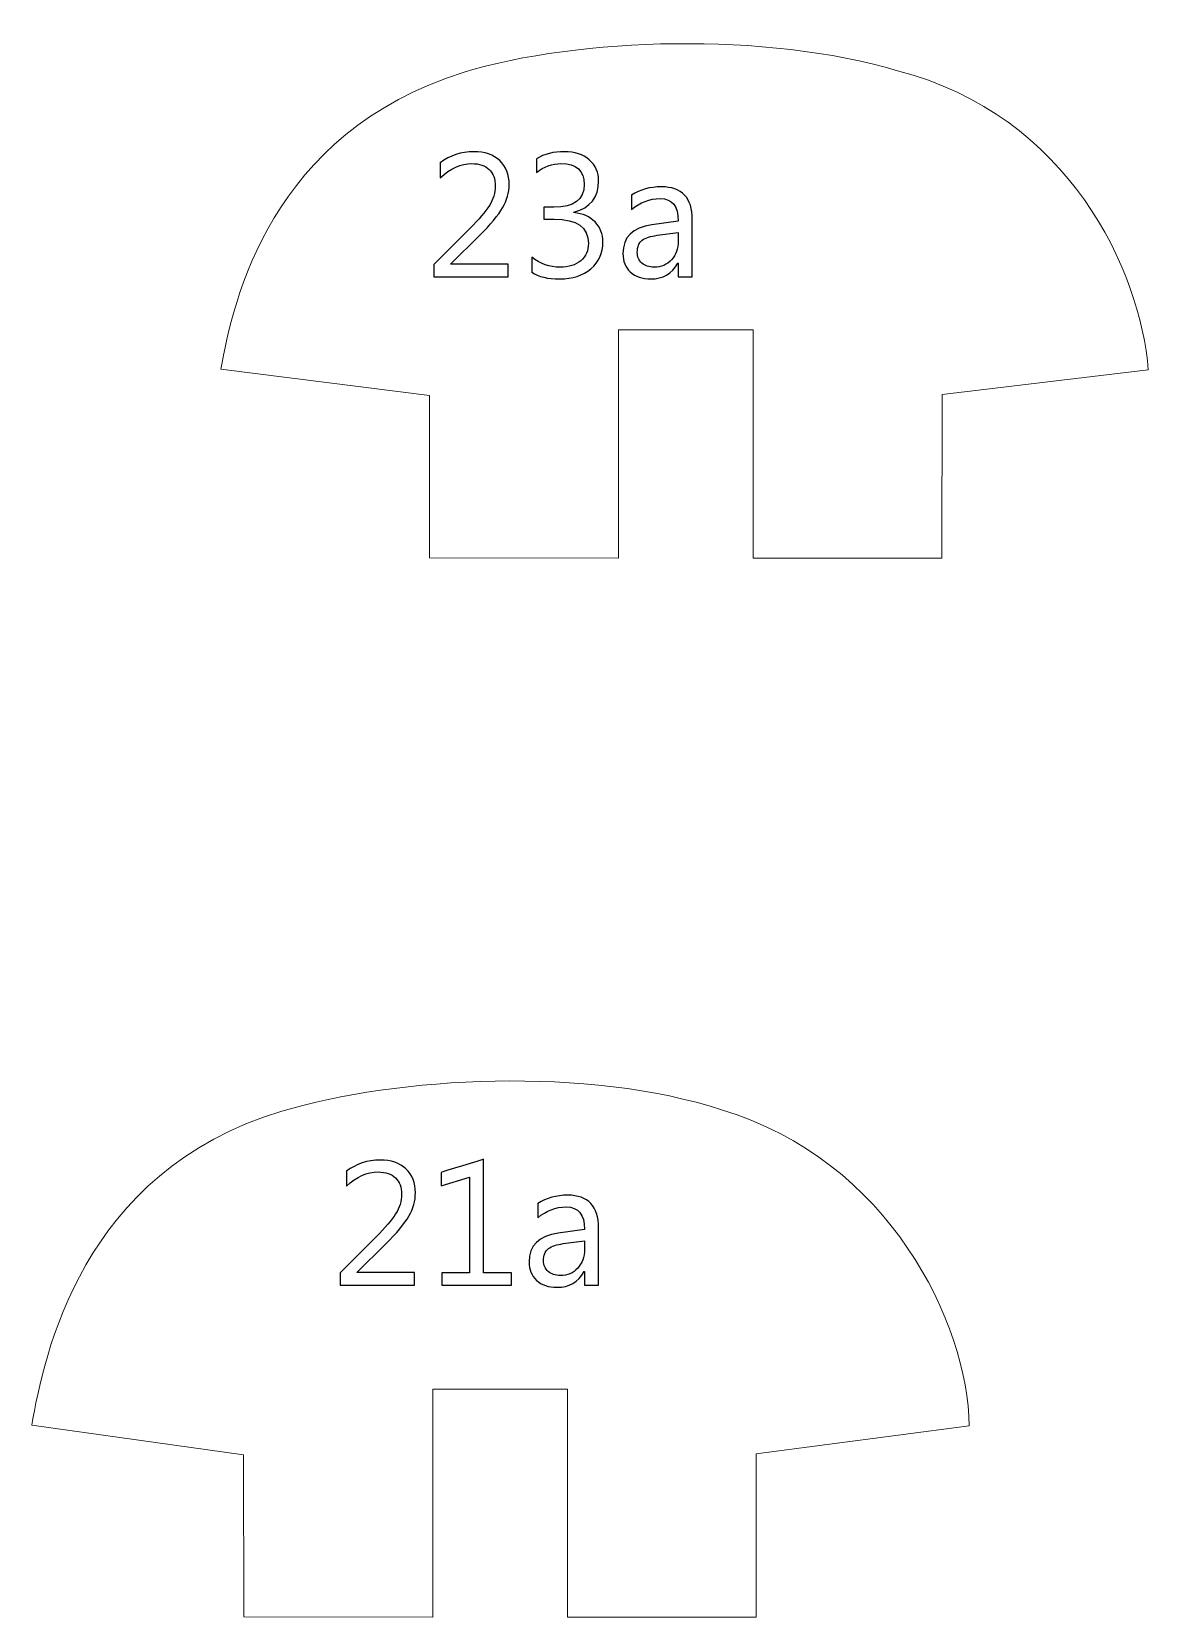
# Model space of a CAD drawing. Header units: centimetres. Extents: x -19.4 to 19.9, y -26.5 to 22.7.
# Drawn here: x -13.939 to -11.25, y -26.228 to -22.411 of the extents above; entities that cross this region are included whole.
import ezdxf

# ---------------------------------------------------------------- set-up
doc = ezdxf.new("R2010")
doc.units = ezdxf.units.CM
doc.header["$MEASUREMENT"] = 0
doc.layers.add('Camada 1', color=7, linetype='Continuous')

msp = doc.modelspace()

# ---------------------------------------------------------------- linework, layer by layer
at = {"layer": 'Camada 1', "color": 7, "lineweight": 9}
for points in [[(-12.52597, -23.12856), (-12.52597, -23.12856), (-12.20152, -23.12856), (-12.20152, -23.12856), (-12.20152, -23.12856), (-12.20152, -23.12856), (-12.20174, -23.67798), (-12.20174, -23.67798), (-12.20174, -23.67798), (-12.20174, -23.67798), (-11.74706, -23.67786), (-11.74706, -23.67786), (-11.74706, -23.67786), (-11.74706, -23.67786), (-11.74676, -23.28445), (-11.74676, -23.28445), (-11.74676, -23.28445), (-11.74676, -23.28445), (-11.24993, -23.22493), (-11.24993, -23.22493), (-11.24993, -23.22493), (-11.26925, -22.98527), (-11.43996, -22.61225), (-11.85421, -22.50441), (-11.85421, -22.50441), (-12.16905, -22.41061), (-12.62076, -22.42408), (-12.89742, -22.50777), (-12.89742, -22.50777), (-13.36666, -22.6547), (-13.45389, -23.05797), (-13.48401, -23.22341), (-13.48401, -23.22341), (-13.48401, -23.22341), (-12.9815, -23.28655), (-12.9815, -23.28655), (-12.9815, -23.28655), (-12.9815, -23.28655), (-12.98144, -23.6772), (-12.98144, -23.6772), (-12.98144, -23.6772), (-12.98144, -23.6772), (-12.52593, -23.67794), (-12.52593, -23.67794), (-12.52593, -23.67794), (-12.52593, -23.67794), (-12.52597, -23.12856), (-12.52597, -23.12856)], [(-12.97341, -25.6787), (-12.97341, -25.6787), (-12.64896, -25.6787), (-12.64896, -25.6787), (-12.64896, -25.6787), (-12.64896, -25.6787), (-12.64918, -26.22812), (-12.64918, -26.22812), (-12.64918, -26.22812), (-12.64918, -26.22812), (-12.1945, -26.228), (-12.1945, -26.228), (-12.1945, -26.228), (-12.1945, -26.228), (-12.1942, -25.83459), (-12.1942, -25.83459), (-12.1942, -25.83459), (-12.1942, -25.83459), (-11.68137, -25.76707), (-11.68137, -25.76707), (-11.68137, -25.76707), (-11.68434, -25.52039), (-11.87505, -25.12606), (-12.27763, -25.00655), (-12.27763, -25.00655), (-12.59716, -24.90106), (-13.06021, -24.92622), (-13.33687, -25.0099), (-13.33687, -25.0099), (-13.82244, -25.15449), (-13.90932, -25.60011), (-13.93944, -25.76555), (-13.93944, -25.76555), (-13.93944, -25.76555), (-13.42894, -25.83669), (-13.42894, -25.83669), (-13.42894, -25.83669), (-13.42894, -25.83669), (-13.42888, -26.22734), (-13.42888, -26.22734), (-13.42888, -26.22734), (-13.42888, -26.22734), (-12.97337, -26.22808), (-12.97337, -26.22808), (-12.97337, -26.22808), (-12.97337, -26.22808), (-12.97341, -25.6787), (-12.97341, -25.6787)]]:
    msp.add_open_spline(points, degree=3, knots=[0, 0, 0, 0, 0.0769231, 0.0769231, 0.0769231, 0.0769231, 0.1538462, 0.1538462, 0.1538462, 0.1538462, 0.2307692, 0.2307692, 0.2307692, 0.2307692, 0.3076923, 0.3076923, 0.3076923, 0.3076923, 0.3846154, 0.3846154, 0.3846154, 0.3846154, 0.4615385, 0.4615385, 0.4615385, 0.4615385, 0.5384615, 0.5384615, 0.5384615, 0.5384615, 0.6153846, 0.6153846, 0.6153846, 0.6153846, 0.6923077, 0.6923077, 0.6923077, 0.6923077, 0.7692308, 0.7692308, 0.7692308, 0.7692308, 0.8461538, 0.8461538, 0.8461538, 0.8461539, 1, 1, 1, 1], dxfattribs=at)
at = {"layer": 'Camada 1', "color": 7}
for points, knots in [([(-12.79188, -23.00084), (-12.79188, -23.00084), (-12.97053, -23.00084), (-12.97053, -23.00084), (-12.97053, -23.00084), (-12.97053, -23.00084), (-12.97053, -22.97078), (-12.97053, -22.97078), (-12.97053, -22.97078), (-12.97053, -22.97078), (-12.88417, -22.88414), (-12.88417, -22.88414), (-12.88417, -22.88414), (-12.86209, -22.86206), (-12.84635, -22.84371), (-12.83697, -22.82903), (-12.83697, -22.82903), (-12.82751, -22.81436), (-12.82279, -22.79862), (-12.82279, -22.78197), (-12.82279, -22.78197), (-12.82279, -22.7649), (-12.82766, -22.75163), (-12.83746, -22.74225), (-12.83746, -22.74225), (-12.84727, -22.73287), (-12.86117, -22.72821), (-12.87923, -22.72821), (-12.87923, -22.72821), (-12.90569, -22.72821), (-12.93102, -22.7395), (-12.95529, -22.76208), (-12.95529, -22.76208), (-12.95529, -22.76208), (-12.95529, -22.72652), (-12.95529, -22.72652), (-12.95529, -22.72652), (-12.93215, -22.70845), (-12.9052, -22.69942), (-12.87451, -22.69942), (-12.87451, -22.69942), (-12.84805, -22.69942), (-12.82723, -22.70662), (-12.81206, -22.72094), (-12.81206, -22.72094), (-12.79689, -22.73526), (-12.78934, -22.75453), (-12.78934, -22.77866), (-12.78934, -22.77866), (-12.78934, -22.79764), (-12.79456, -22.81626), (-12.80508, -22.8344), (-12.80508, -22.8344), (-12.81552, -22.85253), (-12.83436, -22.87504), (-12.86152, -22.90192), (-12.86152, -22.90192), (-12.86152, -22.90192), (-12.92989, -22.96951), (-12.92989, -22.96951), (-12.92989, -22.96951), (-12.92989, -22.96951), (-12.92989, -22.97036), (-12.92989, -22.97036), (-12.92989, -22.97036), (-12.92989, -22.97036), (-12.79188, -22.97036), (-12.79188, -22.97036), (-12.79188, -22.97036), (-12.79188, -22.97036), (-12.79188, -23.00084), (-12.79188, -23.00084)], [0, 0, 0, 0, 0.0526316, 0.0526316, 0.0526316, 0.0526316, 0.1052632, 0.1052632, 0.1052632, 0.1052632, 0.1578947, 0.1578947, 0.1578947, 0.1578947, 0.2105263, 0.2105263, 0.2105263, 0.2105263, 0.2631579, 0.2631579, 0.2631579, 0.2631579, 0.3157895, 0.3157895, 0.3157895, 0.3157895, 0.3684211, 0.3684211, 0.3684211, 0.3684211, 0.4210526, 0.4210526, 0.4210526, 0.4210526, 0.4736842, 0.4736842, 0.4736842, 0.4736842, 0.5263158, 0.5263158, 0.5263158, 0.5263158, 0.5789474, 0.5789474, 0.5789474, 0.5789474, 0.6315789, 0.6315789, 0.6315789, 0.631579, 0.6842105, 0.6842105, 0.6842105, 0.6842105, 0.7368421, 0.7368421, 0.7368421, 0.7368421, 0.7894737, 0.7894737, 0.7894737, 0.7894737, 0.8421053, 0.8421053, 0.8421053, 0.8421053, 0.8947368, 0.8947368, 0.8947368, 0.8947369, 1, 1, 1, 1]), ([(-12.73516, -22.98983), (-12.73516, -22.98983), (-12.73516, -22.95343), (-12.73516, -22.95343), (-12.73516, -22.95343), (-12.71491, -22.96951), (-12.69198, -22.97756), (-12.6665, -22.97756), (-12.6665, -22.97756), (-12.64576, -22.97756), (-12.62925, -22.97241), (-12.6169, -22.96203), (-12.6169, -22.96203), (-12.60456, -22.95166), (-12.59842, -22.93769), (-12.59842, -22.92019), (-12.59842, -22.92019), (-12.59842, -22.88139), (-12.62593, -22.86198), (-12.6809, -22.86198), (-12.6809, -22.86198), (-12.6809, -22.86198), (-12.70552, -22.86198), (-12.70552, -22.86198), (-12.70552, -22.86198), (-12.70552, -22.86198), (-12.70552, -22.8332), (-12.70552, -22.8332), (-12.70552, -22.8332), (-12.70552, -22.8332), (-12.6821, -22.8332), (-12.6821, -22.8332), (-12.6821, -22.8332), (-12.63306, -22.8332), (-12.60858, -22.81499), (-12.60858, -22.77866), (-12.60858, -22.77866), (-12.60858, -22.745), (-12.62728, -22.72821), (-12.66467, -22.72821), (-12.66467, -22.72821), (-12.68555, -22.72821), (-12.70524, -22.73526), (-12.72373, -22.74938), (-12.72373, -22.74938), (-12.72373, -22.74938), (-12.72373, -22.71636), (-12.72373, -22.71636), (-12.72373, -22.71636), (-12.70468, -22.70507), (-12.68217, -22.69942), (-12.65627, -22.69942), (-12.65627, -22.69942), (-12.6313, -22.69942), (-12.61133, -22.70605), (-12.5963, -22.71925), (-12.5963, -22.71925), (-12.58134, -22.73251), (-12.57386, -22.74945), (-12.57386, -22.77012), (-12.57386, -22.77012), (-12.57386, -22.80914), (-12.59369, -22.83426), (-12.63341, -22.8454), (-12.63341, -22.8454), (-12.63341, -22.8454), (-12.63341, -22.84625), (-12.63341, -22.84625), (-12.63341, -22.84625), (-12.61211, -22.8483), (-12.59517, -22.85578), (-12.58261, -22.86869), (-12.58261, -22.86869), (-12.56998, -22.8816), (-12.5637, -22.89769), (-12.5637, -22.91695), (-12.5637, -22.91695), (-12.5637, -22.94362), (-12.57323, -22.96507), (-12.59235, -22.98144), (-12.59235, -22.98144), (-12.61147, -22.99774), (-12.63666, -23.00592), (-12.66792, -23.00592), (-12.66792, -23.00592), (-12.69607, -23.00592), (-12.7185, -23.00056), (-12.73516, -22.98983)], [0, 0, 0, 0, 0.0434783, 0.0434783, 0.0434783, 0.0434783, 0.0869565, 0.0869565, 0.0869565, 0.0869565, 0.1304348, 0.1304348, 0.1304348, 0.1304348, 0.173913, 0.173913, 0.173913, 0.1739131, 0.2173913, 0.2173913, 0.2173913, 0.2173913, 0.2608696, 0.2608696, 0.2608696, 0.2608696, 0.3043478, 0.3043478, 0.3043478, 0.3043478, 0.3478261, 0.3478261, 0.3478261, 0.3478261, 0.3913043, 0.3913043, 0.3913043, 0.3913044, 0.4347826, 0.4347826, 0.4347826, 0.4347826, 0.4782609, 0.4782609, 0.4782609, 0.4782609, 0.5217391, 0.5217391, 0.5217391, 0.5217391, 0.5652174, 0.5652174, 0.5652174, 0.5652174, 0.6086957, 0.6086957, 0.6086957, 0.6086957, 0.6521739, 0.6521739, 0.6521739, 0.6521739, 0.6956522, 0.6956522, 0.6956522, 0.6956522, 0.7391304, 0.7391304, 0.7391304, 0.7391304, 0.7826087, 0.7826087, 0.7826087, 0.7826087, 0.826087, 0.826087, 0.826087, 0.826087, 0.8695652, 0.8695652, 0.8695652, 0.8695652, 0.9130435, 0.9130435, 0.9130435, 0.9130435, 1, 1, 1, 1]), ([(-12.34822, -23.00084), (-12.34822, -23.00084), (-12.38209, -23.00084), (-12.38209, -23.00084), (-12.38209, -23.00084), (-12.38209, -23.00084), (-12.38209, -22.96775), (-12.38209, -22.96775), (-12.38209, -22.96775), (-12.38209, -22.96775), (-12.38294, -22.96775), (-12.38294, -22.96775), (-12.38294, -22.96775), (-12.39768, -22.99322), (-12.41934, -23.00592), (-12.44806, -23.00592), (-12.44806, -23.00592), (-12.46916, -23.00592), (-12.48567, -23.00035), (-12.49759, -22.98913), (-12.49759, -22.98913), (-12.50952, -22.97798), (-12.51544, -22.96316), (-12.51544, -22.94468), (-12.51544, -22.94468), (-12.51544, -22.90509), (-12.49216, -22.88202), (-12.44559, -22.87553), (-12.44559, -22.87553), (-12.44559, -22.87553), (-12.38209, -22.86664), (-12.38209, -22.86664), (-12.38209, -22.86664), (-12.38209, -22.83052), (-12.39663, -22.81245), (-12.42569, -22.81245), (-12.42569, -22.81245), (-12.45117, -22.81245), (-12.47417, -22.8212), (-12.4947, -22.8387), (-12.4947, -22.8387), (-12.4947, -22.8387), (-12.4947, -22.80399), (-12.4947, -22.80399), (-12.4947, -22.80399), (-12.47389, -22.79072), (-12.44997, -22.78409), (-12.4228, -22.78409), (-12.4228, -22.78409), (-12.37306, -22.78409), (-12.34822, -22.81041), (-12.34822, -22.86311), (-12.34822, -22.86311), (-12.34822, -22.86311), (-12.34822, -23.00084), (-12.34822, -23.00084)], [0, 0, 0, 0, 0.0666667, 0.0666667, 0.0666667, 0.0666667, 0.1333333, 0.1333333, 0.1333333, 0.1333333, 0.2, 0.2, 0.2, 0.2, 0.2666667, 0.2666667, 0.2666667, 0.2666667, 0.3333333, 0.3333333, 0.3333333, 0.3333333, 0.4, 0.4, 0.4, 0.4, 0.4666667, 0.4666667, 0.4666667, 0.4666667, 0.5333333, 0.5333333, 0.5333333, 0.5333333, 0.6, 0.6, 0.6, 0.6, 0.6666667, 0.6666667, 0.6666667, 0.6666667, 0.7333333, 0.7333333, 0.7333333, 0.7333333, 0.8, 0.8, 0.8, 0.8, 0.8666667, 0.8666667, 0.8666667, 0.8666667, 1, 1, 1, 1]), ([(-12.38209, -22.89373), (-12.38209, -22.89373), (-12.43317, -22.90079), (-12.43317, -22.90079), (-12.43317, -22.90079), (-12.44891, -22.90298), (-12.46076, -22.90693), (-12.46873, -22.9125), (-12.46873, -22.9125), (-12.47671, -22.91815), (-12.48073, -22.92803), (-12.48073, -22.94228), (-12.48073, -22.94228), (-12.48073, -22.95265), (-12.47706, -22.96112), (-12.46965, -22.96768), (-12.46965, -22.96768), (-12.46231, -22.97424), (-12.45244, -22.97756), (-12.44023, -22.97756), (-12.44023, -22.97756), (-12.42337, -22.97756), (-12.40947, -22.97163), (-12.39853, -22.95985), (-12.39853, -22.95985), (-12.38759, -22.94799), (-12.38209, -22.93304), (-12.38209, -22.9149), (-12.38209, -22.9149), (-12.38209, -22.9149), (-12.38209, -22.89373), (-12.38209, -22.89373)], [0, 0, 0, 0, 0.1111111, 0.1111111, 0.1111111, 0.1111111, 0.2222222, 0.2222222, 0.2222222, 0.2222222, 0.3333333, 0.3333333, 0.3333333, 0.3333333, 0.4444444, 0.4444444, 0.4444444, 0.4444445, 0.5555556, 0.5555556, 0.5555556, 0.5555556, 0.6666667, 0.6666667, 0.6666667, 0.6666667, 0.7777778, 0.7777778, 0.7777778, 0.7777778, 1, 1, 1, 1]), ([(-13.01772, -25.42862), (-13.01772, -25.42862), (-13.19637, -25.42862), (-13.19637, -25.42862), (-13.19637, -25.42862), (-13.19637, -25.42862), (-13.19637, -25.39856), (-13.19637, -25.39856), (-13.19637, -25.39856), (-13.19637, -25.39856), (-13.11001, -25.31192), (-13.11001, -25.31192), (-13.11001, -25.31192), (-13.08793, -25.28984), (-13.07219, -25.27149), (-13.06281, -25.25681), (-13.06281, -25.25681), (-13.05335, -25.24214), (-13.04863, -25.2264), (-13.04863, -25.20975), (-13.04863, -25.20975), (-13.04863, -25.19268), (-13.0535, -25.17941), (-13.0633, -25.17003), (-13.0633, -25.17003), (-13.07311, -25.16065), (-13.08701, -25.15599), (-13.10507, -25.15599), (-13.10507, -25.15599), (-13.13153, -25.15599), (-13.15686, -25.16728), (-13.18113, -25.18986), (-13.18113, -25.18986), (-13.18113, -25.18986), (-13.18113, -25.1543), (-13.18113, -25.1543), (-13.18113, -25.1543), (-13.15799, -25.13623), (-13.13104, -25.1272), (-13.10035, -25.1272), (-13.10035, -25.1272), (-13.07389, -25.1272), (-13.05307, -25.1344), (-13.0379, -25.14872), (-13.0379, -25.14872), (-13.02273, -25.16304), (-13.01518, -25.18231), (-13.01518, -25.20644), (-13.01518, -25.20644), (-13.01518, -25.22542), (-13.0204, -25.24404), (-13.03092, -25.26218), (-13.03092, -25.26218), (-13.04136, -25.28031), (-13.0602, -25.30282), (-13.08736, -25.3297), (-13.08736, -25.3297), (-13.08736, -25.3297), (-13.15573, -25.39729), (-13.15573, -25.39729), (-13.15573, -25.39729), (-13.15573, -25.39729), (-13.15573, -25.39814), (-13.15573, -25.39814), (-13.15573, -25.39814), (-13.15573, -25.39814), (-13.01772, -25.39814), (-13.01772, -25.39814), (-13.01772, -25.39814), (-13.01772, -25.39814), (-13.01772, -25.42862), (-13.01772, -25.42862)], [0, 0, 0, 0, 0.0526316, 0.0526316, 0.0526316, 0.0526316, 0.1052632, 0.1052632, 0.1052632, 0.1052632, 0.1578947, 0.1578947, 0.1578947, 0.1578947, 0.2105263, 0.2105263, 0.2105263, 0.2105263, 0.2631579, 0.2631579, 0.2631579, 0.2631579, 0.3157895, 0.3157895, 0.3157895, 0.3157895, 0.3684211, 0.3684211, 0.3684211, 0.3684211, 0.4210526, 0.4210526, 0.4210526, 0.4210526, 0.4736842, 0.4736842, 0.4736842, 0.4736842, 0.5263158, 0.5263158, 0.5263158, 0.5263158, 0.5789474, 0.5789474, 0.5789474, 0.5789474, 0.6315789, 0.6315789, 0.6315789, 0.631579, 0.6842105, 0.6842105, 0.6842105, 0.6842105, 0.7368421, 0.7368421, 0.7368421, 0.7368421, 0.7894737, 0.7894737, 0.7894737, 0.7894737, 0.8421053, 0.8421053, 0.8421053, 0.8421053, 0.8947368, 0.8947368, 0.8947368, 0.8947369, 1, 1, 1, 1]), ([(-12.78404, -25.42862), (-12.78404, -25.42862), (-12.95168, -25.42862), (-12.95168, -25.42862), (-12.95168, -25.42862), (-12.95168, -25.42862), (-12.95168, -25.39899), (-12.95168, -25.39899), (-12.95168, -25.39899), (-12.95168, -25.39899), (-12.8848, -25.39899), (-12.8848, -25.39899), (-12.8848, -25.39899), (-12.8848, -25.39899), (-12.8848, -25.16855), (-12.8848, -25.16855), (-12.8848, -25.16855), (-12.8848, -25.16855), (-12.95338, -25.18901), (-12.95338, -25.18901), (-12.95338, -25.18901), (-12.95338, -25.18901), (-12.95338, -25.15684), (-12.95338, -25.15684), (-12.95338, -25.15684), (-12.95338, -25.15684), (-12.85093, -25.12551), (-12.85093, -25.12551), (-12.85093, -25.12551), (-12.85093, -25.12551), (-12.85093, -25.39899), (-12.85093, -25.39899), (-12.85093, -25.39899), (-12.85093, -25.39899), (-12.78404, -25.39899), (-12.78404, -25.39899), (-12.78404, -25.39899), (-12.78404, -25.39899), (-12.78404, -25.42862), (-12.78404, -25.42862)], [0, 0, 0, 0, 0.0909091, 0.0909091, 0.0909091, 0.0909091, 0.1818182, 0.1818182, 0.1818182, 0.1818182, 0.2727273, 0.2727273, 0.2727273, 0.2727273, 0.3636364, 0.3636364, 0.3636364, 0.3636364, 0.4545455, 0.4545455, 0.4545455, 0.4545455, 0.5454545, 0.5454545, 0.5454545, 0.5454546, 0.6363636, 0.6363636, 0.6363636, 0.6363636, 0.7272727, 0.7272727, 0.7272727, 0.7272727, 0.8181818, 0.8181818, 0.8181818, 0.8181818, 1, 1, 1, 1]), ([(-12.57406, -25.42862), (-12.57406, -25.42862), (-12.60793, -25.42862), (-12.60793, -25.42862), (-12.60793, -25.42862), (-12.60793, -25.42862), (-12.60793, -25.39553), (-12.60793, -25.39553), (-12.60793, -25.39553), (-12.60793, -25.39553), (-12.60878, -25.39553), (-12.60878, -25.39553), (-12.60878, -25.39553), (-12.62352, -25.421), (-12.64518, -25.4337), (-12.6739, -25.4337), (-12.6739, -25.4337), (-12.695, -25.4337), (-12.71151, -25.42813), (-12.72343, -25.41691), (-12.72343, -25.41691), (-12.73536, -25.40576), (-12.74128, -25.39094), (-12.74128, -25.37246), (-12.74128, -25.37246), (-12.74128, -25.33287), (-12.718, -25.3098), (-12.67143, -25.30331), (-12.67143, -25.30331), (-12.67143, -25.30331), (-12.60793, -25.29442), (-12.60793, -25.29442), (-12.60793, -25.29442), (-12.60793, -25.2583), (-12.62247, -25.24023), (-12.65153, -25.24023), (-12.65153, -25.24023), (-12.67701, -25.24023), (-12.70001, -25.24898), (-12.72054, -25.26648), (-12.72054, -25.26648), (-12.72054, -25.26648), (-12.72054, -25.23177), (-12.72054, -25.23177), (-12.72054, -25.23177), (-12.69973, -25.2185), (-12.67581, -25.21187), (-12.64864, -25.21187), (-12.64864, -25.21187), (-12.5989, -25.21187), (-12.57406, -25.23819), (-12.57406, -25.29089), (-12.57406, -25.29089), (-12.57406, -25.29089), (-12.57406, -25.42862), (-12.57406, -25.42862)], [0, 0, 0, 0, 0.0666667, 0.0666667, 0.0666667, 0.0666667, 0.1333333, 0.1333333, 0.1333333, 0.1333333, 0.2, 0.2, 0.2, 0.2, 0.2666667, 0.2666667, 0.2666667, 0.2666667, 0.3333333, 0.3333333, 0.3333333, 0.3333333, 0.4, 0.4, 0.4, 0.4, 0.4666667, 0.4666667, 0.4666667, 0.4666667, 0.5333333, 0.5333333, 0.5333333, 0.5333333, 0.6, 0.6, 0.6, 0.6, 0.6666667, 0.6666667, 0.6666667, 0.6666667, 0.7333333, 0.7333333, 0.7333333, 0.7333333, 0.8, 0.8, 0.8, 0.8, 0.8666667, 0.8666667, 0.8666667, 0.8666667, 1, 1, 1, 1]), ([(-12.60793, -25.32151), (-12.60793, -25.32151), (-12.65901, -25.32857), (-12.65901, -25.32857), (-12.65901, -25.32857), (-12.67475, -25.33076), (-12.6866, -25.33471), (-12.69457, -25.34028), (-12.69457, -25.34028), (-12.70255, -25.34593), (-12.70657, -25.35581), (-12.70657, -25.37006), (-12.70657, -25.37006), (-12.70657, -25.38043), (-12.7029, -25.3889), (-12.69549, -25.39546), (-12.69549, -25.39546), (-12.68815, -25.40202), (-12.67828, -25.40534), (-12.66607, -25.40534), (-12.66607, -25.40534), (-12.64921, -25.40534), (-12.63531, -25.39941), (-12.62437, -25.38763), (-12.62437, -25.38763), (-12.61343, -25.37577), (-12.60793, -25.36082), (-12.60793, -25.34268), (-12.60793, -25.34268), (-12.60793, -25.34268), (-12.60793, -25.32151), (-12.60793, -25.32151)], [0, 0, 0, 0, 0.1111111, 0.1111111, 0.1111111, 0.1111111, 0.2222222, 0.2222222, 0.2222222, 0.2222222, 0.3333333, 0.3333333, 0.3333333, 0.3333333, 0.4444444, 0.4444444, 0.4444444, 0.4444445, 0.5555556, 0.5555556, 0.5555556, 0.5555556, 0.6666667, 0.6666667, 0.6666667, 0.6666667, 0.7777778, 0.7777778, 0.7777778, 0.7777778, 1, 1, 1, 1])]:
    msp.add_open_spline(points, degree=3, knots=knots, dxfattribs=at)
at = {"layer": 'Camada 1', "color": 250, "lineweight": 9}
for points, knots in [([(-12.79188, -23.00084), (-12.79188, -23.00084), (-12.97053, -23.00084), (-12.97053, -23.00084), (-12.97053, -23.00084), (-12.97053, -23.00084), (-12.97053, -22.97078), (-12.97053, -22.97078), (-12.97053, -22.97078), (-12.97053, -22.97078), (-12.88417, -22.88414), (-12.88417, -22.88414), (-12.88417, -22.88414), (-12.86209, -22.86206), (-12.84635, -22.84371), (-12.83697, -22.82903), (-12.83697, -22.82903), (-12.82751, -22.81436), (-12.82279, -22.79862), (-12.82279, -22.78197), (-12.82279, -22.78197), (-12.82279, -22.7649), (-12.82766, -22.75163), (-12.83746, -22.74225), (-12.83746, -22.74225), (-12.84727, -22.73287), (-12.86117, -22.72821), (-12.87923, -22.72821), (-12.87923, -22.72821), (-12.90569, -22.72821), (-12.93102, -22.7395), (-12.95529, -22.76208), (-12.95529, -22.76208), (-12.95529, -22.76208), (-12.95529, -22.72652), (-12.95529, -22.72652), (-12.95529, -22.72652), (-12.93215, -22.70845), (-12.9052, -22.69942), (-12.87451, -22.69942), (-12.87451, -22.69942), (-12.84805, -22.69942), (-12.82723, -22.70662), (-12.81206, -22.72094), (-12.81206, -22.72094), (-12.79689, -22.73526), (-12.78934, -22.75453), (-12.78934, -22.77866), (-12.78934, -22.77866), (-12.78934, -22.79764), (-12.79456, -22.81626), (-12.80508, -22.8344), (-12.80508, -22.8344), (-12.81552, -22.85253), (-12.83436, -22.87504), (-12.86152, -22.90192), (-12.86152, -22.90192), (-12.86152, -22.90192), (-12.92989, -22.96951), (-12.92989, -22.96951), (-12.92989, -22.96951), (-12.92989, -22.96951), (-12.92989, -22.97036), (-12.92989, -22.97036), (-12.92989, -22.97036), (-12.92989, -22.97036), (-12.79188, -22.97036), (-12.79188, -22.97036), (-12.79188, -22.97036), (-12.79188, -22.97036), (-12.79188, -23.00084), (-12.79188, -23.00084)], [0, 0, 0, 0, 0.0526316, 0.0526316, 0.0526316, 0.0526316, 0.1052632, 0.1052632, 0.1052632, 0.1052632, 0.1578947, 0.1578947, 0.1578947, 0.1578947, 0.2105263, 0.2105263, 0.2105263, 0.2105263, 0.2631579, 0.2631579, 0.2631579, 0.2631579, 0.3157895, 0.3157895, 0.3157895, 0.3157895, 0.3684211, 0.3684211, 0.3684211, 0.3684211, 0.4210526, 0.4210526, 0.4210526, 0.4210526, 0.4736842, 0.4736842, 0.4736842, 0.4736842, 0.5263158, 0.5263158, 0.5263158, 0.5263158, 0.5789474, 0.5789474, 0.5789474, 0.5789474, 0.6315789, 0.6315789, 0.6315789, 0.631579, 0.6842105, 0.6842105, 0.6842105, 0.6842105, 0.7368421, 0.7368421, 0.7368421, 0.7368421, 0.7894737, 0.7894737, 0.7894737, 0.7894737, 0.8421053, 0.8421053, 0.8421053, 0.8421053, 0.8947368, 0.8947368, 0.8947368, 0.8947369, 1, 1, 1, 1]), ([(-12.73516, -22.98983), (-12.73516, -22.98983), (-12.73516, -22.95343), (-12.73516, -22.95343), (-12.73516, -22.95343), (-12.71491, -22.96951), (-12.69198, -22.97756), (-12.6665, -22.97756), (-12.6665, -22.97756), (-12.64576, -22.97756), (-12.62925, -22.97241), (-12.6169, -22.96203), (-12.6169, -22.96203), (-12.60456, -22.95166), (-12.59842, -22.93769), (-12.59842, -22.92019), (-12.59842, -22.92019), (-12.59842, -22.88139), (-12.62593, -22.86198), (-12.6809, -22.86198), (-12.6809, -22.86198), (-12.6809, -22.86198), (-12.70552, -22.86198), (-12.70552, -22.86198), (-12.70552, -22.86198), (-12.70552, -22.86198), (-12.70552, -22.8332), (-12.70552, -22.8332), (-12.70552, -22.8332), (-12.70552, -22.8332), (-12.6821, -22.8332), (-12.6821, -22.8332), (-12.6821, -22.8332), (-12.63306, -22.8332), (-12.60858, -22.81499), (-12.60858, -22.77866), (-12.60858, -22.77866), (-12.60858, -22.745), (-12.62728, -22.72821), (-12.66467, -22.72821), (-12.66467, -22.72821), (-12.68555, -22.72821), (-12.70524, -22.73526), (-12.72373, -22.74938), (-12.72373, -22.74938), (-12.72373, -22.74938), (-12.72373, -22.71636), (-12.72373, -22.71636), (-12.72373, -22.71636), (-12.70468, -22.70507), (-12.68217, -22.69942), (-12.65627, -22.69942), (-12.65627, -22.69942), (-12.6313, -22.69942), (-12.61133, -22.70605), (-12.5963, -22.71925), (-12.5963, -22.71925), (-12.58134, -22.73251), (-12.57386, -22.74945), (-12.57386, -22.77012), (-12.57386, -22.77012), (-12.57386, -22.80914), (-12.59369, -22.83426), (-12.63341, -22.8454), (-12.63341, -22.8454), (-12.63341, -22.8454), (-12.63341, -22.84625), (-12.63341, -22.84625), (-12.63341, -22.84625), (-12.61211, -22.8483), (-12.59517, -22.85578), (-12.58261, -22.86869), (-12.58261, -22.86869), (-12.56998, -22.8816), (-12.5637, -22.89769), (-12.5637, -22.91695), (-12.5637, -22.91695), (-12.5637, -22.94362), (-12.57323, -22.96507), (-12.59235, -22.98144), (-12.59235, -22.98144), (-12.61147, -22.99774), (-12.63666, -23.00592), (-12.66792, -23.00592), (-12.66792, -23.00592), (-12.69607, -23.00592), (-12.7185, -23.00056), (-12.73516, -22.98983)], [0, 0, 0, 0, 0.0434783, 0.0434783, 0.0434783, 0.0434783, 0.0869565, 0.0869565, 0.0869565, 0.0869565, 0.1304348, 0.1304348, 0.1304348, 0.1304348, 0.173913, 0.173913, 0.173913, 0.1739131, 0.2173913, 0.2173913, 0.2173913, 0.2173913, 0.2608696, 0.2608696, 0.2608696, 0.2608696, 0.3043478, 0.3043478, 0.3043478, 0.3043478, 0.3478261, 0.3478261, 0.3478261, 0.3478261, 0.3913043, 0.3913043, 0.3913043, 0.3913044, 0.4347826, 0.4347826, 0.4347826, 0.4347826, 0.4782609, 0.4782609, 0.4782609, 0.4782609, 0.5217391, 0.5217391, 0.5217391, 0.5217391, 0.5652174, 0.5652174, 0.5652174, 0.5652174, 0.6086957, 0.6086957, 0.6086957, 0.6086957, 0.6521739, 0.6521739, 0.6521739, 0.6521739, 0.6956522, 0.6956522, 0.6956522, 0.6956522, 0.7391304, 0.7391304, 0.7391304, 0.7391304, 0.7826087, 0.7826087, 0.7826087, 0.7826087, 0.826087, 0.826087, 0.826087, 0.826087, 0.8695652, 0.8695652, 0.8695652, 0.8695652, 0.9130435, 0.9130435, 0.9130435, 0.9130435, 1, 1, 1, 1]), ([(-12.34822, -23.00084), (-12.34822, -23.00084), (-12.38209, -23.00084), (-12.38209, -23.00084), (-12.38209, -23.00084), (-12.38209, -23.00084), (-12.38209, -22.96775), (-12.38209, -22.96775), (-12.38209, -22.96775), (-12.38209, -22.96775), (-12.38294, -22.96775), (-12.38294, -22.96775), (-12.38294, -22.96775), (-12.39768, -22.99322), (-12.41934, -23.00592), (-12.44806, -23.00592), (-12.44806, -23.00592), (-12.46916, -23.00592), (-12.48567, -23.00035), (-12.49759, -22.98913), (-12.49759, -22.98913), (-12.50952, -22.97798), (-12.51544, -22.96316), (-12.51544, -22.94468), (-12.51544, -22.94468), (-12.51544, -22.90509), (-12.49216, -22.88202), (-12.44559, -22.87553), (-12.44559, -22.87553), (-12.44559, -22.87553), (-12.38209, -22.86664), (-12.38209, -22.86664), (-12.38209, -22.86664), (-12.38209, -22.83052), (-12.39663, -22.81245), (-12.42569, -22.81245), (-12.42569, -22.81245), (-12.45117, -22.81245), (-12.47417, -22.8212), (-12.4947, -22.8387), (-12.4947, -22.8387), (-12.4947, -22.8387), (-12.4947, -22.80399), (-12.4947, -22.80399), (-12.4947, -22.80399), (-12.47389, -22.79072), (-12.44997, -22.78409), (-12.4228, -22.78409), (-12.4228, -22.78409), (-12.37306, -22.78409), (-12.34822, -22.81041), (-12.34822, -22.86311), (-12.34822, -22.86311), (-12.34822, -22.86311), (-12.34822, -23.00084), (-12.34822, -23.00084)], [0, 0, 0, 0, 0.0666667, 0.0666667, 0.0666667, 0.0666667, 0.1333333, 0.1333333, 0.1333333, 0.1333333, 0.2, 0.2, 0.2, 0.2, 0.2666667, 0.2666667, 0.2666667, 0.2666667, 0.3333333, 0.3333333, 0.3333333, 0.3333333, 0.4, 0.4, 0.4, 0.4, 0.4666667, 0.4666667, 0.4666667, 0.4666667, 0.5333333, 0.5333333, 0.5333333, 0.5333333, 0.6, 0.6, 0.6, 0.6, 0.6666667, 0.6666667, 0.6666667, 0.6666667, 0.7333333, 0.7333333, 0.7333333, 0.7333333, 0.8, 0.8, 0.8, 0.8, 0.8666667, 0.8666667, 0.8666667, 0.8666667, 1, 1, 1, 1]), ([(-12.38209, -22.89373), (-12.38209, -22.89373), (-12.43317, -22.90079), (-12.43317, -22.90079), (-12.43317, -22.90079), (-12.44891, -22.90298), (-12.46076, -22.90693), (-12.46873, -22.9125), (-12.46873, -22.9125), (-12.47671, -22.91815), (-12.48073, -22.92803), (-12.48073, -22.94228), (-12.48073, -22.94228), (-12.48073, -22.95265), (-12.47706, -22.96112), (-12.46965, -22.96768), (-12.46965, -22.96768), (-12.46231, -22.97424), (-12.45244, -22.97756), (-12.44023, -22.97756), (-12.44023, -22.97756), (-12.42337, -22.97756), (-12.40947, -22.97163), (-12.39853, -22.95985), (-12.39853, -22.95985), (-12.38759, -22.94799), (-12.38209, -22.93304), (-12.38209, -22.9149), (-12.38209, -22.9149), (-12.38209, -22.9149), (-12.38209, -22.89373), (-12.38209, -22.89373)], [0, 0, 0, 0, 0.1111111, 0.1111111, 0.1111111, 0.1111111, 0.2222222, 0.2222222, 0.2222222, 0.2222222, 0.3333333, 0.3333333, 0.3333333, 0.3333333, 0.4444444, 0.4444444, 0.4444444, 0.4444445, 0.5555556, 0.5555556, 0.5555556, 0.5555556, 0.6666667, 0.6666667, 0.6666667, 0.6666667, 0.7777778, 0.7777778, 0.7777778, 0.7777778, 1, 1, 1, 1]), ([(-13.01772, -25.42862), (-13.01772, -25.42862), (-13.19637, -25.42862), (-13.19637, -25.42862), (-13.19637, -25.42862), (-13.19637, -25.42862), (-13.19637, -25.39856), (-13.19637, -25.39856), (-13.19637, -25.39856), (-13.19637, -25.39856), (-13.11001, -25.31192), (-13.11001, -25.31192), (-13.11001, -25.31192), (-13.08793, -25.28984), (-13.07219, -25.27149), (-13.06281, -25.25681), (-13.06281, -25.25681), (-13.05335, -25.24214), (-13.04863, -25.2264), (-13.04863, -25.20975), (-13.04863, -25.20975), (-13.04863, -25.19268), (-13.0535, -25.17941), (-13.0633, -25.17003), (-13.0633, -25.17003), (-13.07311, -25.16065), (-13.08701, -25.15599), (-13.10507, -25.15599), (-13.10507, -25.15599), (-13.13153, -25.15599), (-13.15686, -25.16728), (-13.18113, -25.18986), (-13.18113, -25.18986), (-13.18113, -25.18986), (-13.18113, -25.1543), (-13.18113, -25.1543), (-13.18113, -25.1543), (-13.15799, -25.13623), (-13.13104, -25.1272), (-13.10035, -25.1272), (-13.10035, -25.1272), (-13.07389, -25.1272), (-13.05307, -25.1344), (-13.0379, -25.14872), (-13.0379, -25.14872), (-13.02273, -25.16304), (-13.01518, -25.18231), (-13.01518, -25.20644), (-13.01518, -25.20644), (-13.01518, -25.22542), (-13.0204, -25.24404), (-13.03092, -25.26218), (-13.03092, -25.26218), (-13.04136, -25.28031), (-13.0602, -25.30282), (-13.08736, -25.3297), (-13.08736, -25.3297), (-13.08736, -25.3297), (-13.15573, -25.39729), (-13.15573, -25.39729), (-13.15573, -25.39729), (-13.15573, -25.39729), (-13.15573, -25.39814), (-13.15573, -25.39814), (-13.15573, -25.39814), (-13.15573, -25.39814), (-13.01772, -25.39814), (-13.01772, -25.39814), (-13.01772, -25.39814), (-13.01772, -25.39814), (-13.01772, -25.42862), (-13.01772, -25.42862)], [0, 0, 0, 0, 0.0526316, 0.0526316, 0.0526316, 0.0526316, 0.1052632, 0.1052632, 0.1052632, 0.1052632, 0.1578947, 0.1578947, 0.1578947, 0.1578947, 0.2105263, 0.2105263, 0.2105263, 0.2105263, 0.2631579, 0.2631579, 0.2631579, 0.2631579, 0.3157895, 0.3157895, 0.3157895, 0.3157895, 0.3684211, 0.3684211, 0.3684211, 0.3684211, 0.4210526, 0.4210526, 0.4210526, 0.4210526, 0.4736842, 0.4736842, 0.4736842, 0.4736842, 0.5263158, 0.5263158, 0.5263158, 0.5263158, 0.5789474, 0.5789474, 0.5789474, 0.5789474, 0.6315789, 0.6315789, 0.6315789, 0.631579, 0.6842105, 0.6842105, 0.6842105, 0.6842105, 0.7368421, 0.7368421, 0.7368421, 0.7368421, 0.7894737, 0.7894737, 0.7894737, 0.7894737, 0.8421053, 0.8421053, 0.8421053, 0.8421053, 0.8947368, 0.8947368, 0.8947368, 0.8947369, 1, 1, 1, 1]), ([(-12.78404, -25.42862), (-12.78404, -25.42862), (-12.95168, -25.42862), (-12.95168, -25.42862), (-12.95168, -25.42862), (-12.95168, -25.42862), (-12.95168, -25.39899), (-12.95168, -25.39899), (-12.95168, -25.39899), (-12.95168, -25.39899), (-12.8848, -25.39899), (-12.8848, -25.39899), (-12.8848, -25.39899), (-12.8848, -25.39899), (-12.8848, -25.16855), (-12.8848, -25.16855), (-12.8848, -25.16855), (-12.8848, -25.16855), (-12.95338, -25.18901), (-12.95338, -25.18901), (-12.95338, -25.18901), (-12.95338, -25.18901), (-12.95338, -25.15684), (-12.95338, -25.15684), (-12.95338, -25.15684), (-12.95338, -25.15684), (-12.85093, -25.12551), (-12.85093, -25.12551), (-12.85093, -25.12551), (-12.85093, -25.12551), (-12.85093, -25.39899), (-12.85093, -25.39899), (-12.85093, -25.39899), (-12.85093, -25.39899), (-12.78404, -25.39899), (-12.78404, -25.39899), (-12.78404, -25.39899), (-12.78404, -25.39899), (-12.78404, -25.42862), (-12.78404, -25.42862)], [0, 0, 0, 0, 0.0909091, 0.0909091, 0.0909091, 0.0909091, 0.1818182, 0.1818182, 0.1818182, 0.1818182, 0.2727273, 0.2727273, 0.2727273, 0.2727273, 0.3636364, 0.3636364, 0.3636364, 0.3636364, 0.4545455, 0.4545455, 0.4545455, 0.4545455, 0.5454545, 0.5454545, 0.5454545, 0.5454546, 0.6363636, 0.6363636, 0.6363636, 0.6363636, 0.7272727, 0.7272727, 0.7272727, 0.7272727, 0.8181818, 0.8181818, 0.8181818, 0.8181818, 1, 1, 1, 1]), ([(-12.57406, -25.42862), (-12.57406, -25.42862), (-12.60793, -25.42862), (-12.60793, -25.42862), (-12.60793, -25.42862), (-12.60793, -25.42862), (-12.60793, -25.39553), (-12.60793, -25.39553), (-12.60793, -25.39553), (-12.60793, -25.39553), (-12.60878, -25.39553), (-12.60878, -25.39553), (-12.60878, -25.39553), (-12.62352, -25.421), (-12.64518, -25.4337), (-12.6739, -25.4337), (-12.6739, -25.4337), (-12.695, -25.4337), (-12.71151, -25.42813), (-12.72343, -25.41691), (-12.72343, -25.41691), (-12.73536, -25.40576), (-12.74128, -25.39094), (-12.74128, -25.37246), (-12.74128, -25.37246), (-12.74128, -25.33287), (-12.718, -25.3098), (-12.67143, -25.30331), (-12.67143, -25.30331), (-12.67143, -25.30331), (-12.60793, -25.29442), (-12.60793, -25.29442), (-12.60793, -25.29442), (-12.60793, -25.2583), (-12.62247, -25.24023), (-12.65153, -25.24023), (-12.65153, -25.24023), (-12.67701, -25.24023), (-12.70001, -25.24898), (-12.72054, -25.26648), (-12.72054, -25.26648), (-12.72054, -25.26648), (-12.72054, -25.23177), (-12.72054, -25.23177), (-12.72054, -25.23177), (-12.69973, -25.2185), (-12.67581, -25.21187), (-12.64864, -25.21187), (-12.64864, -25.21187), (-12.5989, -25.21187), (-12.57406, -25.23819), (-12.57406, -25.29089), (-12.57406, -25.29089), (-12.57406, -25.29089), (-12.57406, -25.42862), (-12.57406, -25.42862)], [0, 0, 0, 0, 0.0666667, 0.0666667, 0.0666667, 0.0666667, 0.1333333, 0.1333333, 0.1333333, 0.1333333, 0.2, 0.2, 0.2, 0.2, 0.2666667, 0.2666667, 0.2666667, 0.2666667, 0.3333333, 0.3333333, 0.3333333, 0.3333333, 0.4, 0.4, 0.4, 0.4, 0.4666667, 0.4666667, 0.4666667, 0.4666667, 0.5333333, 0.5333333, 0.5333333, 0.5333333, 0.6, 0.6, 0.6, 0.6, 0.6666667, 0.6666667, 0.6666667, 0.6666667, 0.7333333, 0.7333333, 0.7333333, 0.7333333, 0.8, 0.8, 0.8, 0.8, 0.8666667, 0.8666667, 0.8666667, 0.8666667, 1, 1, 1, 1]), ([(-12.60793, -25.32151), (-12.60793, -25.32151), (-12.65901, -25.32857), (-12.65901, -25.32857), (-12.65901, -25.32857), (-12.67475, -25.33076), (-12.6866, -25.33471), (-12.69457, -25.34028), (-12.69457, -25.34028), (-12.70255, -25.34593), (-12.70657, -25.35581), (-12.70657, -25.37006), (-12.70657, -25.37006), (-12.70657, -25.38043), (-12.7029, -25.3889), (-12.69549, -25.39546), (-12.69549, -25.39546), (-12.68815, -25.40202), (-12.67828, -25.40534), (-12.66607, -25.40534), (-12.66607, -25.40534), (-12.64921, -25.40534), (-12.63531, -25.39941), (-12.62437, -25.38763), (-12.62437, -25.38763), (-12.61343, -25.37577), (-12.60793, -25.36082), (-12.60793, -25.34268), (-12.60793, -25.34268), (-12.60793, -25.34268), (-12.60793, -25.32151), (-12.60793, -25.32151)], [0, 0, 0, 0, 0.1111111, 0.1111111, 0.1111111, 0.1111111, 0.2222222, 0.2222222, 0.2222222, 0.2222222, 0.3333333, 0.3333333, 0.3333333, 0.3333333, 0.4444444, 0.4444444, 0.4444444, 0.4444445, 0.5555556, 0.5555556, 0.5555556, 0.5555556, 0.6666667, 0.6666667, 0.6666667, 0.6666667, 0.7777778, 0.7777778, 0.7777778, 0.7777778, 1, 1, 1, 1])]:
    msp.add_open_spline(points, degree=3, knots=knots, dxfattribs=at)

doc.saveas('drawing.dxf')
